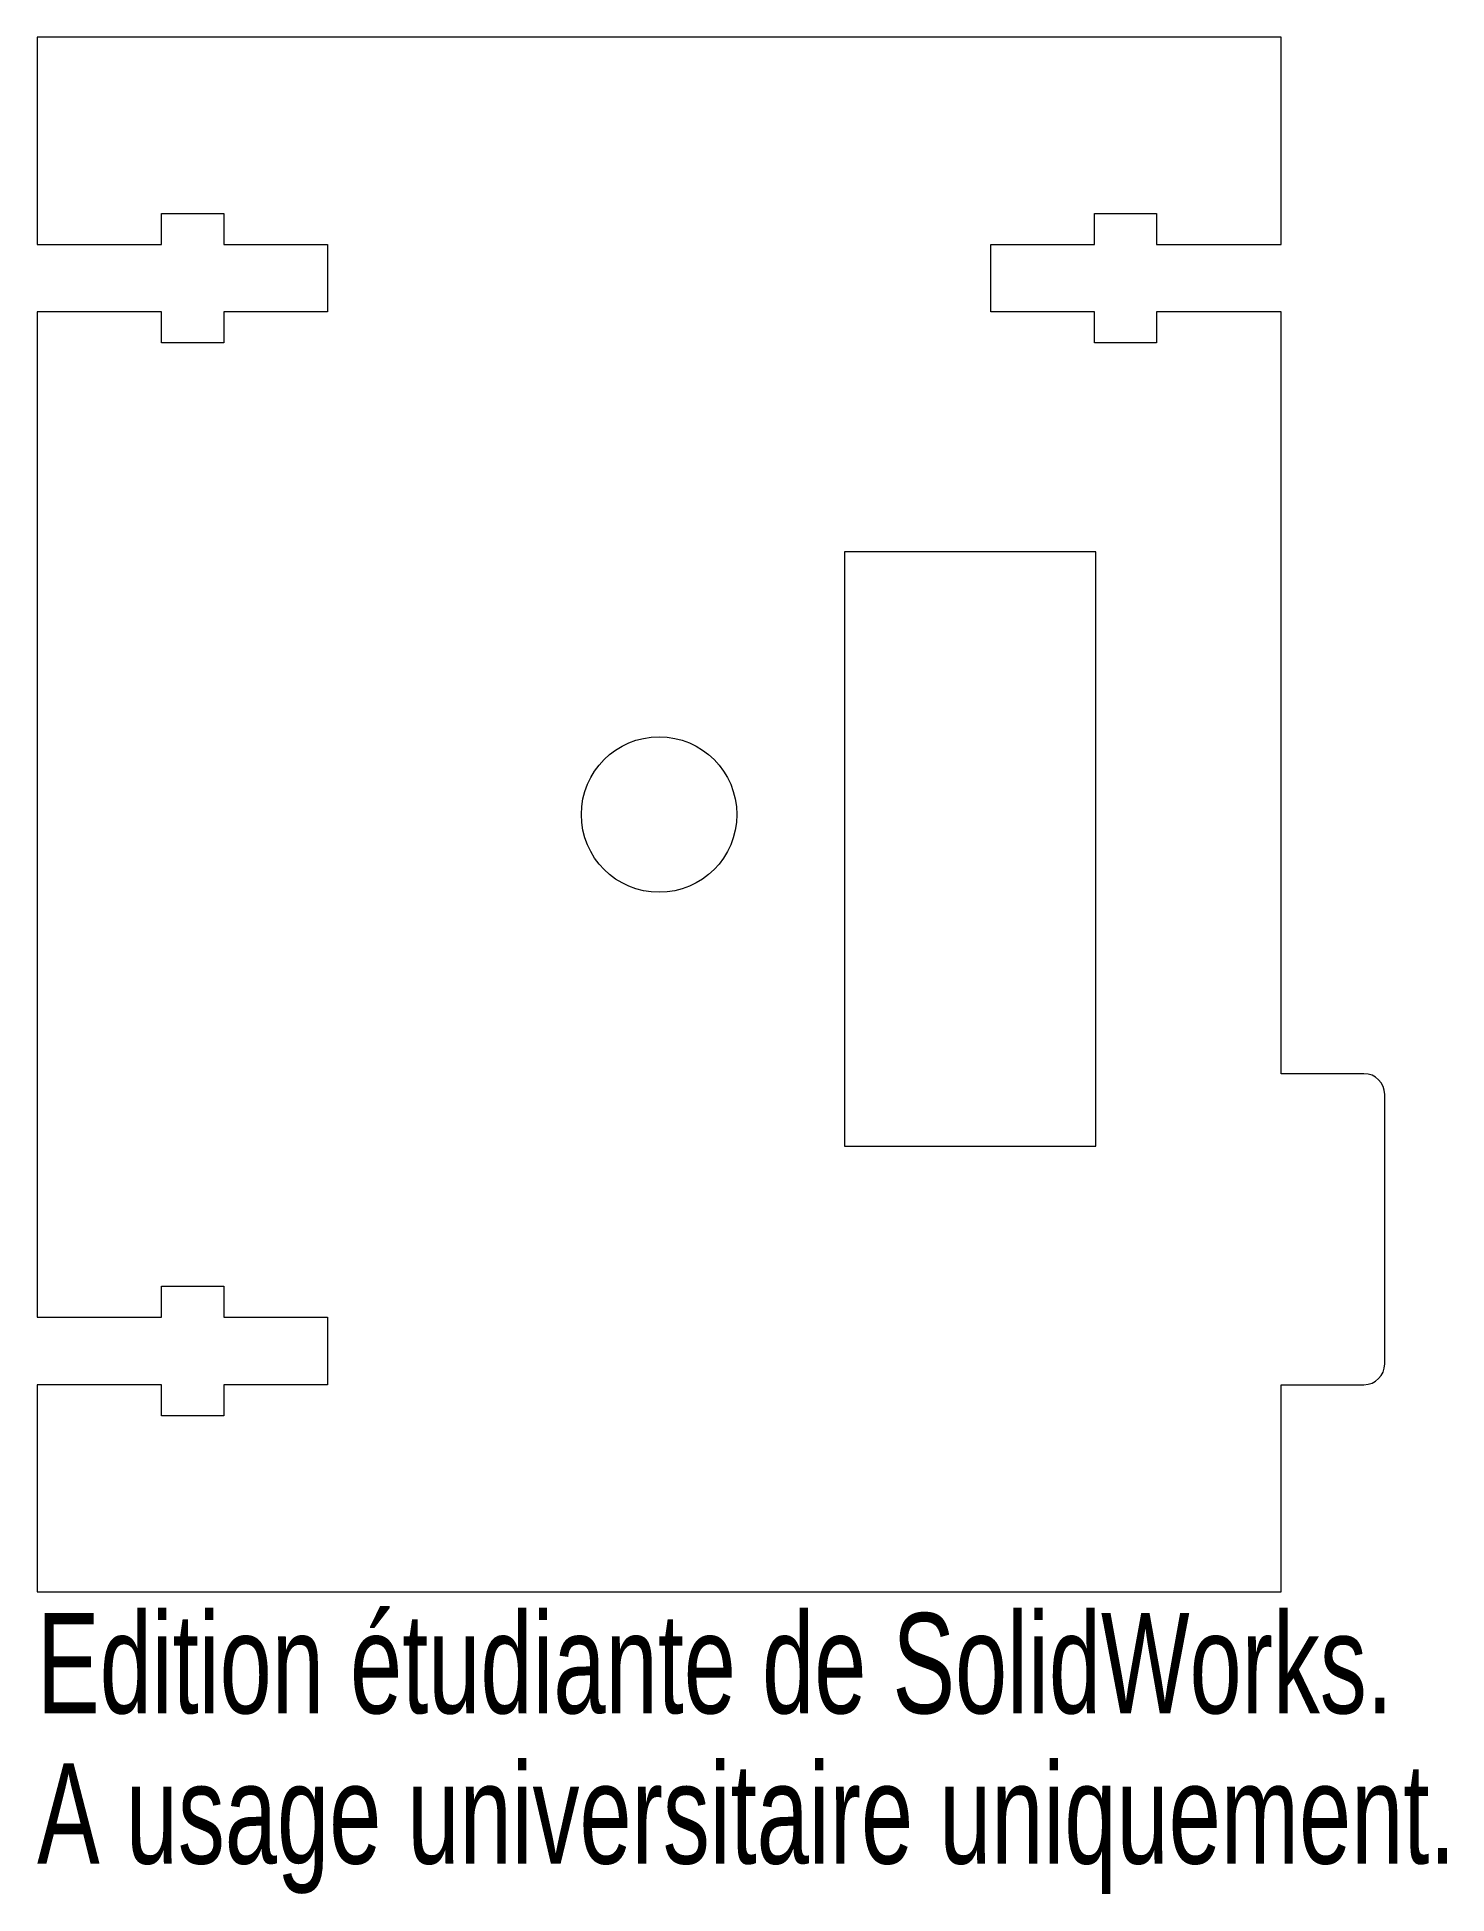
# Model space of a CAD drawing. Header units: millimetres. Extents: x -30 to 38, y -52.1 to 37.5.
import ezdxf

# ---------------------------------------------------------------- set-up
doc = ezdxf.new("R2010")
doc.units = ezdxf.units.MM
doc.styles.add('SLDTEXTSTYLE0', font='TXT', dxfattribs={"width": 0.7})

msp = doc.modelspace()

# ---------------------------------------------------------------- linework, layer by layer
at = {"color": 7, "linetype": 'Continuous', "lineweight": 15}
for p, q in [((-30, 37.5), (-30, 27.5)), ((30, 37.5), (-30, 37.5)), ((30, 27.5), (30, 37.5)), ((-24, 29), (-21, 29)), ((-24, 27.5), (-24, 29)), ((-21, 29), (-21, 27.5)), ((21, 29), (24, 29)), ((21, 27.5), (21, 29)), ((24, 29), (24, 27.5)), ((-30, 27.5), (-24, 27.5)), ((-21, 27.5), (-16, 27.5)), ((-16, 27.5), (-16, 24.25)), ((16, 27.5), (21, 27.5)), ((16, 24.25), (16, 27.5)), ((24, 27.5), (30, 27.5)), ((-30, 24.25), (-30, -24.25)), ((-24, 24.25), (-30, 24.25)), ((-24, 22.75), (-24, 24.25)), ((-21, 24.25), (-21, 22.75)), ((-16, 24.25), (-21, 24.25)), ((21, 24.25), (16, 24.25)), ((21, 22.75), (21, 24.25)), ((24, 24.25), (24, 22.75)), ((30, 24.25), (24, 24.25)), ((30, -12.5), (30, 24.25)), ((-21, 22.75), (-24, 22.75)), ((24, 22.75), (21, 22.75)), ((21.06, 12.68), (8.94, 12.68)), ((8.94, 12.68), (8.94, -16)), ((21.06, -16), (21.06, 12.68)), ((34, -12.5), (30, -12.5)), ((35, -26.5), (35, -13.5)), ((8.94, -16), (21.06, -16)), ((-24, -22.75), (-21, -22.75)), ((-24, -24.25), (-24, -22.75)), ((-21, -22.75), (-21, -24.25)), ((-30, -24.25), (-24, -24.25)), ((-21, -24.25), (-16, -24.25)), ((-16, -24.25), (-16, -27.5)), ((-30, -27.5), (-30, -37.5)), ((-24, -27.5), (-30, -27.5)), ((-24, -29), (-24, -27.5)), ((-21, -27.5), (-21, -29)), ((-16, -27.5), (-21, -27.5)), ((30, -37.5), (30, -27.5)), ((30, -27.5), (34, -27.5)), ((-21, -29), (-24, -29)), ((-30, -37.5), (30, -37.5))]:
    msp.add_line(p, q, dxfattribs=at)
msp.add_circle((0, 0), 3.75, dxfattribs=at)
for centre, start, end in [((34, -13.5), 0, 90), ((34, -26.5), 270, 0)]:
    msp.add_arc(centre, 1, start, end, dxfattribs=at)

# ---------------------------------------------------------------- texts
at = {"color": 7, "linetype": 'Continuous', "char_height": 4.83362, "attachment_point": 1, "style": 'SLDTEXTSTYLE0'}
for s, insert in [('Edition étudiante de SolidWorks.', (-30, -38.52)), ('A usage universitaire uniquement.', (-30, -45.77))]:
    msp.add_mtext(s, dxfattribs=dict(at, insert=insert))

doc.saveas('drawing.dxf')
